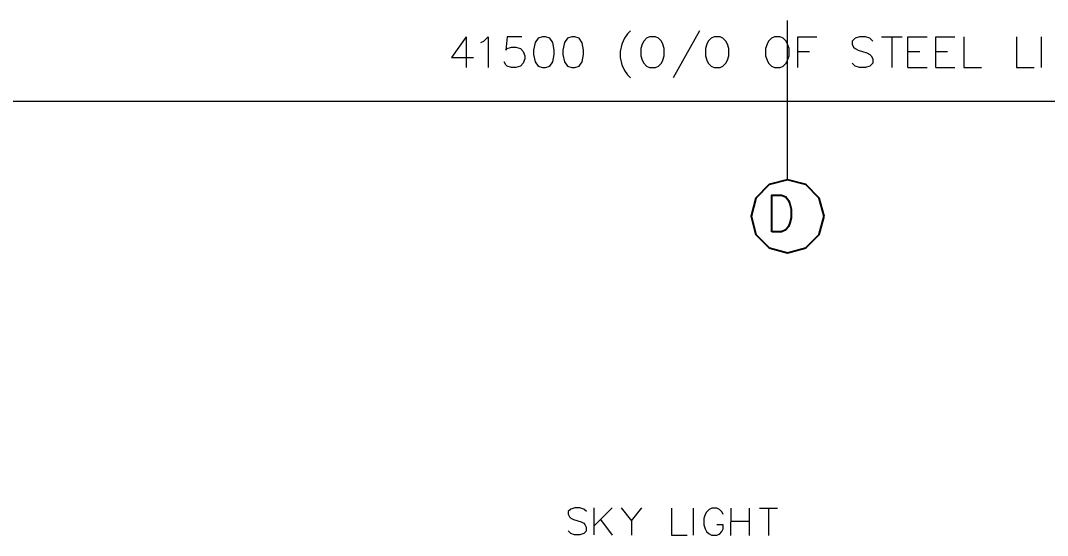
# Model space of a CAD drawing. Header units: millimetres. Extents: x 656141 to 1304589, y -54663 to 110742.
# Drawn here: x 1169806.85 to 1169839.09, y -13884.12 to -13867.97 of the extents above; entities that cross this region are included whole.
import ezdxf

# ---------------------------------------------------------------- set-up
doc = ezdxf.new("R2010")
doc.units = ezdxf.units.MM
doc.header["$LTSCALE"] = 0.35
doc.header["$MEASUREMENT"] = 0
doc.linetypes.add('CONTIN', pattern=[0, 0, 0])
doc.layers.get('0').update_dxf_attribs({"linetype": 'CONTIN'})

msp = doc.modelspace()

# ---------------------------------------------------------------- linework, layer by layer
at = {"color": 1, "linetype": 'Continuous', "lineweight": 9}
msp.add_line((1169830.93, -13872.961), (1169830.93, -13867.965), dxfattribs=at)
at = {"color": 2, "linetype": 'Continuous', "lineweight": 5}
for p, q in [((1169828.165, -13868.291), (1169827.336, -13869.765)), ((1169820.838, -13868.475), (1169820.838, -13869.443)), ((1169833.879, -13868.475), (1169834.524, -13868.475)), ((1169834.202, -13868.475), (1169834.202, -13869.443)), ((1169838.902, -13869.443), (1169838.902, -13868.475)), ((1169831.252, -13868.936), (1169831.621, -13868.936)), ((1169834.708, -13868.936), (1169835.077, -13868.936)), ((1169835.584, -13868.936), (1169835.953, -13868.936)), ((1169834.708, -13869.443), (1169835.308, -13869.443)), ((1169835.584, -13869.443), (1169836.183, -13869.443))]:
    msp.add_line(p, q, dxfattribs=at)
at = {"color": 3, "linetype": 'Continuous', "lineweight": 5}
msp.add_line((1169867.886, -13870.503), (1169793.973, -13870.503), dxfattribs=at)
at = {"color": 2, "linetype": 'Continuous', "lineweight": 15}
for p, q in [((1169824.854, -13884.107), (1169824.857, -13883.256)), ((1169825.424, -13883.257), (1169824.855, -13883.823)), ((1169827.977, -13884.116), (1169827.979, -13883.265)), ((1169829.153, -13884.12), (1169829.155, -13883.268)), ((1169829.723, -13883.27), (1169829.72, -13884.121)), ((1169830.047, -13883.271), (1169830.615, -13883.272)), ((1169830.331, -13883.272), (1169830.329, -13884.123)), ((1169825.058, -13883.621), (1169825.422, -13884.109)), ((1169826.032, -13883.665), (1169826.03, -13884.111)), ((1169829.154, -13883.674), (1169829.722, -13883.675))]:
    msp.add_line(p, q, dxfattribs=at)
at = {"color": 2, "linetype": 'Continuous', "lineweight": 5}
for points in [[(1169825.999, -13868.291), (1169825.907, -13868.383), (1169825.815, -13868.521), (1169825.723, -13868.706), (1169825.677, -13868.936), (1169825.677, -13869.12), (1169825.723, -13869.351), (1169825.815, -13869.535), (1169825.907, -13869.673), (1169825.999, -13869.765)], [(1169820.838, -13868.475), (1169820.377, -13869.12), (1169821.069, -13869.12)], [(1169821.299, -13868.659), (1169821.391, -13868.613), (1169821.529, -13868.475), (1169821.529, -13869.443)], [(1169822.589, -13868.475), (1169822.129, -13868.475), (1169822.082, -13868.89), (1169822.129, -13868.844), (1169822.267, -13868.798), (1169822.405, -13868.798), (1169822.543, -13868.844), (1169822.635, -13868.936), (1169822.681, -13869.074), (1169822.681, -13869.166), (1169822.635, -13869.305), (1169822.543, -13869.397), (1169822.405, -13869.443), (1169822.267, -13869.443), (1169822.129, -13869.397), (1169822.082, -13869.351), (1169822.036, -13869.259)], [(1169831.252, -13869.443), (1169831.252, -13868.475), (1169831.851, -13868.475)], [(1169833.603, -13868.613), (1169833.51, -13868.521), (1169833.372, -13868.475), (1169833.188, -13868.475), (1169833.05, -13868.521), (1169832.957, -13868.613), (1169832.957, -13868.706), (1169833.003, -13868.798), (1169833.05, -13868.844), (1169833.142, -13868.89), (1169833.418, -13868.982), (1169833.51, -13869.028), (1169833.556, -13869.074), (1169833.603, -13869.166), (1169833.603, -13869.305), (1169833.51, -13869.397), (1169833.372, -13869.443), (1169833.188, -13869.443), (1169833.05, -13869.397), (1169832.957, -13869.305)], [(1169834.708, -13869.443), (1169834.708, -13868.475), (1169835.308, -13868.475)], [(1169835.584, -13869.443), (1169835.584, -13868.475), (1169836.183, -13868.475)], [(1169836.46, -13868.475), (1169836.46, -13869.443), (1169837.012, -13869.443)], [(1169838.118, -13868.475), (1169838.118, -13869.443), (1169838.671, -13869.443)]]:
    msp.add_lwpolyline(points, dxfattribs=at)
for points in [[(1169823.234, -13868.475), (1169823.096, -13868.521), (1169823.004, -13868.659), (1169822.958, -13868.89), (1169822.958, -13869.028), (1169823.004, -13869.259), (1169823.096, -13869.397), (1169823.234, -13869.443), (1169823.327, -13869.443), (1169823.465, -13869.397), (1169823.557, -13869.259), (1169823.603, -13869.028), (1169823.603, -13868.89), (1169823.557, -13868.659), (1169823.465, -13868.521), (1169823.327, -13868.475)], [(1169824.156, -13868.475), (1169824.018, -13868.521), (1169823.926, -13868.659), (1169823.88, -13868.89), (1169823.88, -13869.028), (1169823.926, -13869.259), (1169824.018, -13869.397), (1169824.156, -13869.443), (1169824.248, -13869.443), (1169824.386, -13869.397), (1169824.479, -13869.259), (1169824.525, -13869.028), (1169824.525, -13868.89), (1169824.479, -13868.66), (1169824.386, -13868.521), (1169824.248, -13868.475)], [(1169826.598, -13868.475), (1169826.506, -13868.521), (1169826.414, -13868.613), (1169826.368, -13868.706), (1169826.322, -13868.844), (1169826.322, -13869.074), (1169826.368, -13869.212), (1169826.414, -13869.305), (1169826.506, -13869.397), (1169826.598, -13869.443), (1169826.783, -13869.443), (1169826.875, -13869.397), (1169826.967, -13869.305), (1169827.013, -13869.212), (1169827.059, -13869.074), (1169827.059, -13868.844), (1169827.013, -13868.706), (1169826.967, -13868.613), (1169826.875, -13868.521), (1169826.783, -13868.475)], [(1169828.626, -13868.475), (1169828.534, -13868.521), (1169828.442, -13868.613), (1169828.395, -13868.706), (1169828.349, -13868.844), (1169828.349, -13869.074), (1169828.395, -13869.212), (1169828.442, -13869.305), (1169828.534, -13869.397), (1169828.626, -13869.443), (1169828.81, -13869.443), (1169828.902, -13869.397), (1169828.995, -13869.305), (1169829.041, -13869.212), (1169829.087, -13869.074), (1169829.087, -13868.844), (1169829.041, -13868.706), (1169828.995, -13868.613), (1169828.902, -13868.521), (1169828.81, -13868.475)], [(1169830.515, -13868.475), (1169830.423, -13868.521), (1169830.331, -13868.613), (1169830.285, -13868.706), (1169830.239, -13868.844), (1169830.239, -13869.074), (1169830.285, -13869.212), (1169830.331, -13869.305), (1169830.423, -13869.397), (1169830.515, -13869.443), (1169830.699, -13869.443), (1169830.792, -13869.397), (1169830.884, -13869.305), (1169830.93, -13869.212), (1169830.976, -13869.074), (1169830.976, -13868.844), (1169830.93, -13868.706), (1169830.884, -13868.613), (1169830.792, -13868.521), (1169830.699, -13868.475)]]:
    msp.add_lwpolyline(points, close=True, dxfattribs=at)
at = {"color": 1, "linetype": 'Continuous', "lineweight": 25}
msp.add_lwpolyline([(1169832.077, -13874.109), (1169831.924, -13873.535), (1169831.504, -13873.115), (1169830.93, -13872.961), (1169830.356, -13873.115), (1169829.936, -13873.535), (1169829.782, -13874.109), (1169829.936, -13874.682), (1169830.356, -13875.102), (1169830.93, -13875.256), (1169831.504, -13875.102), (1169831.924, -13874.682)], close=True, dxfattribs=at)
at = {"color": 3, "linetype": 'Continuous', "lineweight": 25}
msp.add_lwpolyline([(1169830.435, -13874.592), (1169830.435, -13873.444), (1169830.741, -13873.444), (1169830.873, -13873.499), (1169830.96, -13873.608), (1169831.004, -13873.717), (1169831.047, -13873.881), (1169831.047, -13874.155), (1169831.004, -13874.318), (1169830.96, -13874.428), (1169830.873, -13874.537), (1169830.741, -13874.592)], close=True, dxfattribs=at)
at = {"color": 2, "linetype": 'Continuous', "lineweight": 15}
for points in [[(1169824.613, -13883.376), (1169824.532, -13883.295), (1169824.411, -13883.254), (1169824.248, -13883.254), (1169824.127, -13883.294), (1169824.045, -13883.375), (1169824.045, -13883.456), (1169824.085, -13883.537), (1169824.126, -13883.578), (1169824.207, -13883.619), (1169824.45, -13883.7), (1169824.531, -13883.741), (1169824.571, -13883.782), (1169824.612, -13883.863), (1169824.611, -13883.985), (1169824.53, -13884.066), (1169824.408, -13884.106), (1169824.246, -13884.105), (1169824.124, -13884.064), (1169824.044, -13883.983)], [(1169825.708, -13883.258), (1169826.032, -13883.665), (1169826.357, -13883.26)], [(1169827.29, -13883.263), (1169827.287, -13884.114), (1169827.774, -13884.116)], [(1169828.911, -13883.47), (1169828.871, -13883.389), (1169828.79, -13883.308), (1169828.709, -13883.267), (1169828.547, -13883.266), (1169828.466, -13883.307), (1169828.384, -13883.388), (1169828.344, -13883.469), (1169828.303, -13883.59), (1169828.302, -13883.793), (1169828.342, -13883.915), (1169828.383, -13883.996), (1169828.463, -13884.077), (1169828.544, -13884.118), (1169828.707, -13884.118), (1169828.788, -13884.078), (1169828.869, -13883.997), (1169828.91, -13883.916), (1169828.91, -13883.795), (1169828.708, -13883.794)]]:
    msp.add_lwpolyline(points, dxfattribs=at)

doc.saveas('drawing.dxf')
